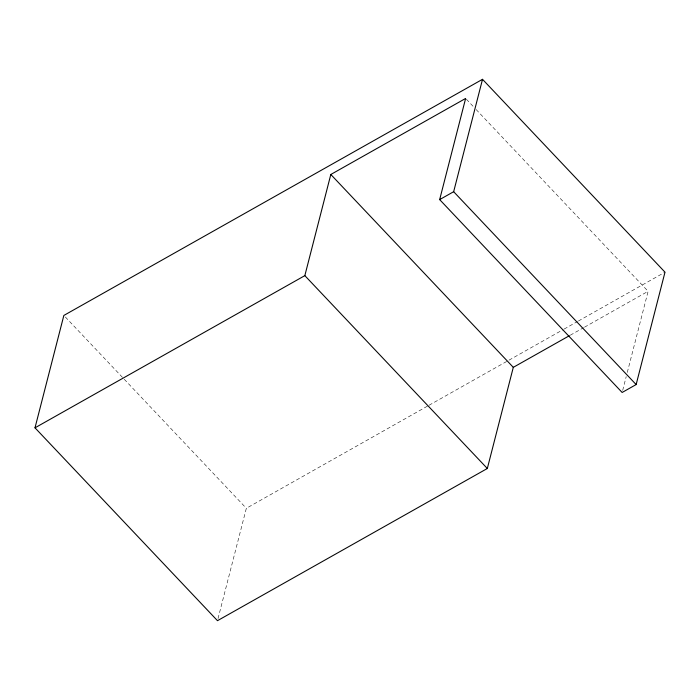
<?xml version="1.0" encoding="UTF-8"?>
<svg xmlns="http://www.w3.org/2000/svg" width="700" height="700" viewBox="0 0 700 700"><rect width="100%" height="100%" fill="white"/><g stroke="black" fill="none" stroke-linecap="round" stroke-linejoin="round"><path stroke-width="0.53" stroke-dasharray="3.5 2.62" d="M218.024 618.581L246.339 508.296L428.076 405.799M622.685 390.355L626.202 376.652M627.288 372.444L648.113 291.305L476.149 109.559M429.03 405.265L563.194 329.595M564.139 329.061L577.465 321.545M578.41 321.011L665 272.178M570.264 335.213L583.555 327.723M584.509 327.18L648.113 291.305M466.384 99.243L473.139 106.382M65.354 317.021L246.339 508.296"/><path stroke-width="1.05" d="M35 427.822L63.858 315.438L482.519 79.319L665 272.178L636.142 384.562L622.142 392.464L439.661 199.605L465.631 98.446L330.811 174.484L304.841 275.634L35 427.822L217.481 620.681L487.323 468.492L513.301 367.342L569.31 335.746M439.661 199.605L453.661 191.704L482.519 79.319M453.661 191.704L636.142 384.562M330.811 174.484L513.301 367.342M304.841 275.634L487.323 468.492"/></g></svg>
